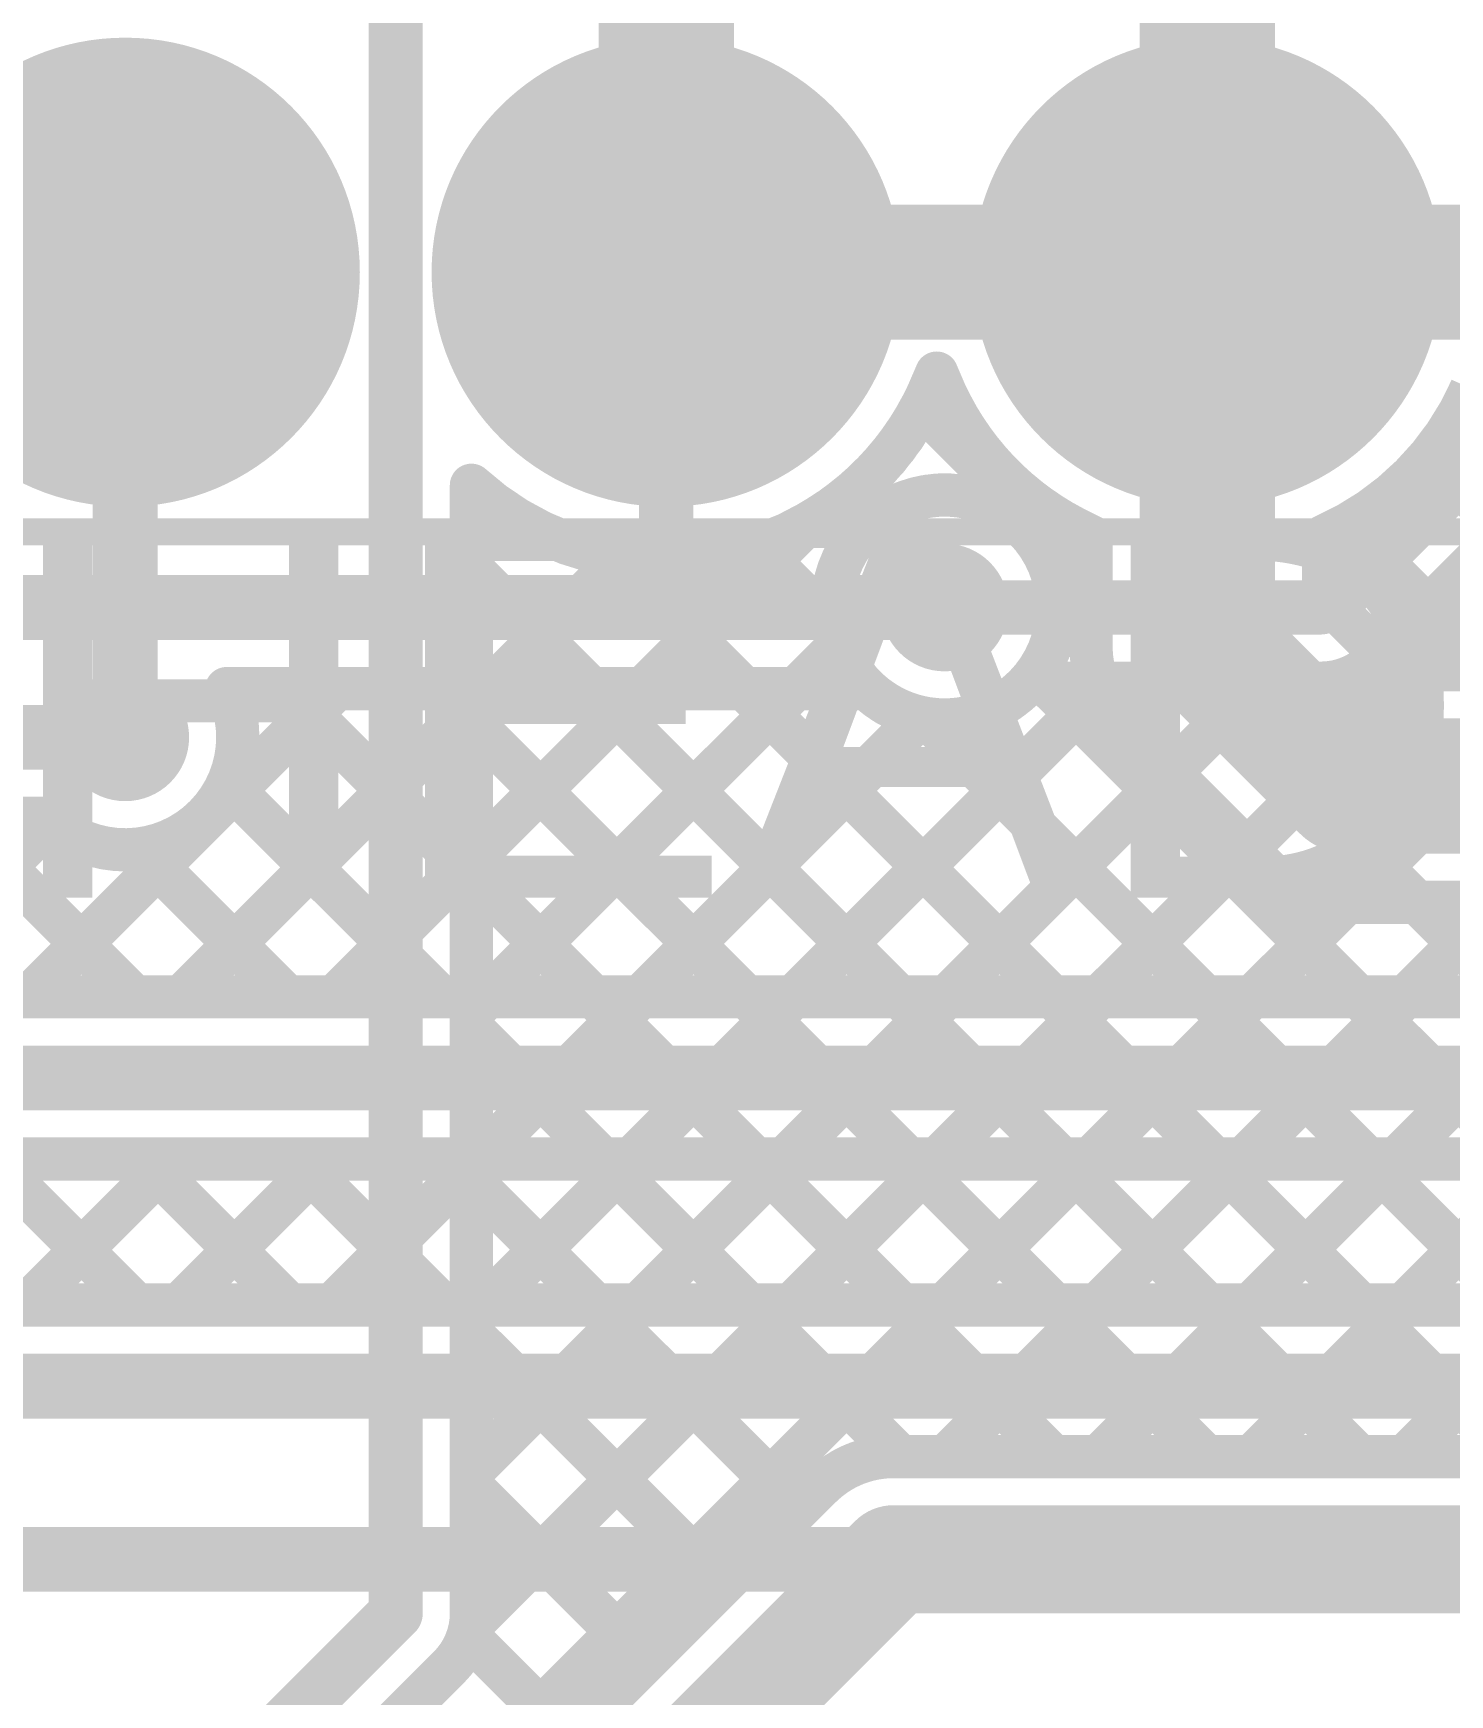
# Model space of a CAD drawing. Header units: millimetres. Extents: x -0.01 to 3.73, y -0.01 to 3.05.
# Drawn here: x 1.14 to 1.4018, y 2.5219 to 2.8292 of the extents above; entities that cross this region are included whole.
import ezdxf

# ---------------------------------------------------------------- set-up
doc = ezdxf.new("R2010")
doc.units = ezdxf.units.MM
doc.header["$MEASUREMENT"] = 0
for name, color, linetype in [('BottomLayer', 5, 'Continuous'), ('BottomSolder', 6, 'Continuous'), ('MultiLayer', 9, 'Continuous'), ('PadHoleLayer', 156, 'Continuous'), ('TopLayer', 1, 'Continuous'), ('TopOverlay', 2, 'Continuous'), ('TopSolder', 216, 'Continuous'), ('ViaHoleLayer', 16, 'Continuous')]:
    doc.layers.add(name, color=color, linetype=linetype)
doc.styles.add('Arial', font='', dxfattribs={"height": 0.2})
doc.styles.get('Arial').set_extended_font_data('Arial')

# ---------------------------------------------------------------- blocks, each defined once
blk = doc.blocks.new('B_2100S08P_B110_121')
at = {"layer": 'BottomLayer'}
h = blk.add_hatch(color=5, dxfattribs=at)
edge = h.paths.add_edge_path()
edge.add_arc((-0.05, 0.05), 0.03937, 0, 360)
h = blk.add_hatch(color=5, dxfattribs=at)
edge = h.paths.add_edge_path()
edge.add_arc((0.05, 0.05), 0.03937, 0, 360)
h = blk.add_hatch(color=5, dxfattribs=at)
edge = h.paths.add_edge_path()
edge.add_arc((0.15, 0.05), 0.03937, 0, 360)
at = {"layer": 'BottomSolder'}
h = blk.add_hatch(color=6, dxfattribs=at)
edge = h.paths.add_edge_path()
edge.add_arc((-0.05, 0.05), 0.04337, 0, 360)
h = blk.add_hatch(color=6, dxfattribs=at)
edge = h.paths.add_edge_path()
edge.add_arc((0.05, 0.05), 0.04337, 0, 360)
h = blk.add_hatch(color=6, dxfattribs=at)
edge = h.paths.add_edge_path()
edge.add_arc((0.15, 0.05), 0.04337, 0, 360)
at = {"layer": 'MultiLayer'}
h = blk.add_hatch(color=9, dxfattribs=at)
edge = h.paths.add_edge_path()
edge.add_arc((-0.05, 0.05), 0.03937, 0, 360)
h = blk.add_hatch(color=9, dxfattribs=at)
edge = h.paths.add_edge_path()
edge.add_arc((0.05, 0.05), 0.03937, 0, 360)
h = blk.add_hatch(color=9, dxfattribs=at)
edge = h.paths.add_edge_path()
edge.add_arc((0.15, 0.05), 0.03937, 0, 360)
at = {"layer": 'PadHoleLayer'}
h = blk.add_hatch(color=156, dxfattribs=at)
edge = h.paths.add_edge_path()
edge.add_arc((-0.05, 0.05), 0.02008, 0, 360)
h = blk.add_hatch(color=156, dxfattribs=at)
edge = h.paths.add_edge_path()
edge.add_arc((0.05, 0.05), 0.02008, 0, 360)
h = blk.add_hatch(color=156, dxfattribs=at)
edge = h.paths.add_edge_path()
edge.add_arc((0.15, 0.05), 0.02008, 0, 360)
at = {"layer": 'TopLayer'}
h = blk.add_hatch(color=1, dxfattribs=at)
edge = h.paths.add_edge_path()
edge.add_arc((-0.05, 0.05), 0.03937, 0, 360)
h = blk.add_hatch(color=1, dxfattribs=at)
edge = h.paths.add_edge_path()
edge.add_arc((0.05, 0.05), 0.03937, 0, 360)
h = blk.add_hatch(color=1, dxfattribs=at)
edge = h.paths.add_edge_path()
edge.add_arc((0.15, 0.05), 0.03937, 0, 360)
at = {"layer": 'TopSolder'}
h = blk.add_hatch(color=216, dxfattribs=at)
edge = h.paths.add_edge_path()
edge.add_arc((-0.05, 0.05), 0.04337, 0, 360)
h = blk.add_hatch(color=216, dxfattribs=at)
edge = h.paths.add_edge_path()
edge.add_arc((0.05, 0.05), 0.04337, 0, 360)
h = blk.add_hatch(color=216, dxfattribs=at)
edge = h.paths.add_edge_path()
edge.add_arc((0.15, 0.05), 0.04337, 0, 360)
at = {"layer": 'TopOverlay', "const_width": 0.005}
blk.add_lwpolyline([(0.395, 0.098), (-0.395, 0.098)], dxfattribs=at)

msp = doc.modelspace()

# ---------------------------------------------------------------- hatches: boundary and pattern name
at = {"layer": 'BottomLayer'}
h = msp.add_hatch(color=5, dxfattribs=at)
edge = h.paths.add_edge_path()
edge.add_arc((1.30848, 2.723), 0.01181, 0, 360)
h = msp.add_hatch(color=5, dxfattribs=at)
edge = h.paths.add_edge_path()
edge.add_arc((1.157, 2.699), 0.01181, 0, 360)
at = {"layer": 'TopLayer'}
h = msp.add_hatch(color=1, dxfattribs=at)
edge = h.paths.add_edge_path()
edge.add_arc((1.30848, 2.723), 0.01181, 0, 360)
h = msp.add_hatch(color=1, dxfattribs=at)
edge = h.paths.add_edge_path()
edge.add_arc((1.157, 2.699), 0.01181, 0, 360)
at = {"layer": 'ViaHoleLayer'}
h = msp.add_hatch(color=16, dxfattribs=at)
edge = h.paths.add_edge_path()
edge.add_arc((1.30848, 2.723), 0.00591, 0, 360)
h = msp.add_hatch(color=16, dxfattribs=at)
edge = h.paths.add_edge_path()
edge.add_arc((1.157, 2.699), 0.00591, 0, 360)

# ---------------------------------------------------------------- linework, layer by layer
at = {"layer": 'BottomLayer'}
for points, const_width in [([(1.207, 2.537), (1.207, 2.835)], 0.01), ([(1.157, 2.698), (1.157, 2.785)], 0.012), ([(1.257, 2.73563), (1.257, 2.785)], 0.01), ([(1.30356, 2.75891), (1.30815, 2.7635)], 0.008), ([(1.30419, 2.76007), (1.32727, 2.737)], 0.008), ([(1.378, 2.723), (1.407, 2.752)], 0.01), ([(1.33692, 2.566), (1.52226, 2.75134)], 0.008), ([(1.31552, 2.74259), (1.31973, 2.7468)], 0.008), ([(1.221, 2.537), (1.221, 2.7456)], 0.008), ([(1.29161, 2.74437), (1.29619, 2.73979)], 0.008), ([(1.22082, 2.53475), (1.42696, 2.74089)], 0.008), ([(1.221, 2.73292), (1.22817, 2.74009)], 0.008), ([(1.36521, 2.566), (1.53922, 2.74002)], 0.008), ([(1.3879, 2.7131), (1.4169, 2.7421)], 0.008), ([(1.221, 2.67635), (1.28309, 2.73844)], 0.008), ([(1.32388, 2.737), (1.33367, 2.737)], 0.008), ([(1.39349, 2.566), (1.56474, 2.73725)], 0.008), ([(1.27346, 2.73423), (1.28792, 2.71977)], 0.008), ([(1.30864, 2.566), (1.47902, 2.73639)], 0.008), ([(1.14902, 2.43467), (1.44694, 2.73259)], 0.008), ([(1.221, 2.70464), (1.24865, 2.73229)], 0.008), ([(1.2468, 2.73261), (1.41341, 2.566)], 0.008), ([(1.221, 2.73013), (1.38513, 2.566)], 0.008), ([(1.30848, 2.723), (1.378, 2.723)], 0.01), ([(1.39782, 2.72302), (1.55233, 2.5685)], 0.008), ([(1.221, 2.64807), (1.2889, 2.71597)], 0.008), ([(1.221, 2.5915), (1.3385, 2.709)], 0.008), ([(1.221, 2.56321), (1.36679, 2.709)], 0.008), ([(1.32388, 2.709), (1.378, 2.709)], 0.008), ([(1.32698, 2.709), (1.46748, 2.5685)], 0.008), ([(1.35527, 2.709), (1.49577, 2.5685)], 0.008), ([(1.38273, 2.70982), (1.52405, 2.5685)], 0.008), ([(1.221, 2.61978), (1.30391, 2.7027)], 0.008), ([(1.221, 2.70184), (1.35684, 2.566)], 0.008), ([(1.30526, 2.70244), (1.4417, 2.566)], 0.008), ([(1.221, 2.67356), (1.32856, 2.566)], 0.008), ([(1.221, 2.64528), (1.30028, 2.566)], 0.008), ([(1.221, 2.61699), (1.28156, 2.55643)], 0.008), ([(1.221, 2.58871), (1.26742, 2.54229)], 0.008), ([(1.299, 2.566), (1.44394, 2.566)], 0.008), ([(1.221, 2.56042), (1.25328, 2.52815)], 0.008), ([(1.22592, 2.50079), (1.28554, 2.56041)], 0.008), ([(1.227, 2.475), (1.299, 2.547)], 0.02), ([(1.299, 2.547), (1.454, 2.547)], 0.02), ([(1.16, 2.49), (1.207, 2.537)], 0.01), ([(1.22035, 2.53279), (1.23913, 2.514)], 0.008), ([(1.18079, 2.49099), (1.2169, 2.5271)], 0.008)]:
    msp.add_lwpolyline(points, dxfattribs=dict(at, const_width=const_width))
for points, const_width in [([(1.154, 2.785, 1), (1.16, 2.785, 1)], 0.006), ([(1.2545, 2.785, 1), (1.2595, 2.785, 1)], 0.005), ([(1.305, 2.76634, 1), (1.309, 2.76634, 1)], 0.004), ([(1.305, 2.76634, 1), (1.309, 2.76634, 1)], 0.004), ([(1.30615, 2.7635, 1), (1.31015, 2.7635, 1)], 0.004), ([(1.30156, 2.75891, 1), (1.30556, 2.75891, 1)], 0.004), ([(1.30219, 2.76007, 1), (1.30619, 2.76007, 1)], 0.004), ([(1.31773, 2.7468, 1), (1.32173, 2.7468, 1)], 0.004), ([(1.219, 2.7456, 1), (1.223, 2.7456, 1)], 0.004), ([(1.219, 2.7456, 1), (1.223, 2.7456, 1)], 0.004), ([(1.28961, 2.74437, 1), (1.29361, 2.74437, 1)], 0.004), ([(1.22617, 2.74009, 1), (1.23017, 2.74009, 1)], 0.004), ([(1.29419, 2.73979, 1), (1.29819, 2.73979, 1)], 0.004), ([(1.31352, 2.74259, 1), (1.31752, 2.74259, 1)], 0.004), ([(1.2545, 2.73563, 1), (1.2595, 2.73563, 1)], 0.005), ([(1.28109, 2.73844, 1), (1.28509, 2.73844, 1)], 0.004), ([(1.32188, 2.737, 1), (1.32588, 2.737, 1)], 0.004), ([(1.32188, 2.737, 1), (1.32588, 2.737, 1)], 0.004), ([(1.32527, 2.737, 1), (1.32927, 2.737, 1)], 0.004), ([(1.33167, 2.737, 1), (1.33567, 2.737, 1)], 0.004), ([(1.33167, 2.737, 1), (1.33567, 2.737, 1)], 0.004), ([(1.27146, 2.73423, 1), (1.27546, 2.73423, 1)], 0.004), ([(1.219, 2.73292, 1), (1.223, 2.73292, 1)], 0.004), ([(1.2448, 2.73261, 1), (1.2488, 2.73261, 1)], 0.004), ([(1.24665, 2.73229, 1), (1.25065, 2.73229, 1)], 0.004), ([(1.219, 2.73013, 1), (1.223, 2.73013, 1)], 0.004), ([(1.30598, 2.723, 1), (1.31098, 2.723, 1)], 0.005), ([(1.3755, 2.723, 1), (1.3805, 2.723, 1)], 0.005), ([(1.3755, 2.723, 1), (1.3805, 2.723, 1)], 0.005), ([(1.39582, 2.72302, 1), (1.39982, 2.72302, 1)], 0.004), ([(1.28592, 2.71977, 1), (1.28992, 2.71977, 1)], 0.004), ([(1.2869, 2.71597, 1), (1.2909, 2.71597, 1)], 0.004), ([(1.3859, 2.7131, 1), (1.3899, 2.7131, 1)], 0.004), ([(1.3859, 2.7131, 1), (1.3899, 2.7131, 1)], 0.004), ([(1.3859, 2.7131, 1), (1.3899, 2.7131, 1)], 0.004), ([(1.32188, 2.709, 1), (1.32588, 2.709, 1)], 0.004), ([(1.32188, 2.709, 1), (1.32588, 2.709, 1)], 0.004), ([(1.32498, 2.709, 1), (1.32898, 2.709, 1)], 0.004), ([(1.3365, 2.709, 1), (1.3405, 2.709, 1)], 0.004), ([(1.35327, 2.709, 1), (1.35727, 2.709, 1)], 0.004), ([(1.36479, 2.709, 1), (1.36879, 2.709, 1)], 0.004), ([(1.376, 2.709, 1), (1.38, 2.709, 1)], 0.004), ([(1.376, 2.709, 1), (1.38, 2.709, 1)], 0.004), ([(1.376, 2.709, 1), (1.38, 2.709, 1)], 0.004), ([(1.38073, 2.70982, 1), (1.38473, 2.70982, 1)], 0.004), ([(1.219, 2.70464, 1), (1.223, 2.70464, 1)], 0.004), ([(1.154, 2.698, 1), (1.16, 2.698, 1)], 0.006), ([(1.219, 2.70184, 1), (1.223, 2.70184, 1)], 0.004), ([(1.30191, 2.7027, 1), (1.30591, 2.7027, 1)], 0.004), ([(1.30326, 2.70244, 1), (1.30726, 2.70244, 1)], 0.004), ([(1.219, 2.67635, 1), (1.223, 2.67635, 1)], 0.004), ([(1.219, 2.67356, 1), (1.223, 2.67356, 1)], 0.004), ([(1.219, 2.64807, 1), (1.223, 2.64807, 1)], 0.004), ([(1.219, 2.64528, 1), (1.223, 2.64528, 1)], 0.004), ([(1.219, 2.61978, 1), (1.223, 2.61978, 1)], 0.004), ([(1.219, 2.61699, 1), (1.223, 2.61699, 1)], 0.004), ([(1.219, 2.5915, 1), (1.223, 2.5915, 1)], 0.004), ([(1.219, 2.58871, 1), (1.223, 2.58871, 1)], 0.004), ([(1.297, 2.566, 1), (1.301, 2.566, 1)], 0.004), ([(1.297, 2.566, 1), (1.301, 2.566, 1)], 0.004), ([(1.297, 2.566, 1), (1.301, 2.566, 1)], 0.004), ([(1.29828, 2.566, 1), (1.30228, 2.566, 1)], 0.004), ([(1.30664, 2.566, 1), (1.31064, 2.566, 1)], 0.004), ([(1.32656, 2.566, 1), (1.33056, 2.566, 1)], 0.004), ([(1.33492, 2.566, 1), (1.33892, 2.566, 1)], 0.004), ([(1.35484, 2.566, 1), (1.35884, 2.566, 1)], 0.004), ([(1.36321, 2.566, 1), (1.36721, 2.566, 1)], 0.004), ([(1.38313, 2.566, 1), (1.38713, 2.566, 1)], 0.004), ([(1.39149, 2.566, 1), (1.39549, 2.566, 1)], 0.004), ([(1.219, 2.56321, 1), (1.223, 2.56321, 1)], 0.004), ([(1.219, 2.56042, 1), (1.223, 2.56042, 1)], 0.004), ([(1.28354, 2.56041, 1), (1.28754, 2.56041, 1)], 0.004), ([(1.28354, 2.56041, 1), (1.28754, 2.56041, 1)], 0.004), ([(1.28357, 2.56044, 1), (1.28757, 2.56044, 1)], 0.004), ([(1.27956, 2.55643, 1), (1.28356, 2.55643, 1)], 0.004), ([(1.294, 2.547, 1), (1.304, 2.547, 1)], 0.01), ([(1.294, 2.547, 1), (1.304, 2.547, 1)], 0.01), ([(1.26542, 2.54229, 1), (1.26942, 2.54229, 1)], 0.004), ([(1.2045, 2.537, 1), (1.2095, 2.537, 1)], 0.005), ([(1.2045, 2.537, 1), (1.2095, 2.537, 1)], 0.005), ([(1.219, 2.537, 1), (1.223, 2.537, 1)], 0.004), ([(1.219, 2.537, 1), (1.223, 2.537, 1)], 0.004), ([(1.219, 2.537, 1), (1.223, 2.537, 1)], 0.004), ([(1.21882, 2.53475, 1), (1.22282, 2.53475, 1)], 0.004), ([(1.21835, 2.53279, 1), (1.22235, 2.53279, 1)], 0.004), ([(1.25128, 2.52815, 1), (1.25528, 2.52815, 1)], 0.004), ([(1.2149, 2.5271, 1), (1.2189, 2.5271, 1)], 0.004), ([(1.2149, 2.5271, 1), (1.2189, 2.5271, 1)], 0.004), ([(1.2149, 2.5271, 1), (1.2189, 2.5271, 1)], 0.004)]:
    msp.add_lwpolyline(points, format="xyb", close=True, dxfattribs=dict(at, const_width=const_width))
at = {"layer": 'BottomLayer', "const_width": 0.008}
for points in [[(1.307, 2.76634, -0.531418), (1.221, 2.7456)], [(1.33367, 2.737, -0.192599), (1.307, 2.76634)], [(1.32388, 2.709, -2.586356), (1.32388, 2.737)], [(1.3879, 2.7131, -0.198912), (1.378, 2.709)], [(1.3879, 2.7131, -0.198912), (1.378, 2.709)], [(1.28554, 2.56041, -0.199451), (1.299, 2.566)], [(1.28557, 2.56044, -0.198912), (1.299, 2.566)], [(1.221, 2.537, -0.198912), (1.2169, 2.5271)], [(1.221, 2.537, -0.198912), (1.2169, 2.5271)]]:
    msp.add_lwpolyline(points, format="xyb", dxfattribs=at)
at = {"layer": 'TopLayer'}
for points, const_width in [([(1.257, 2.785), (1.257, 2.885)], 0.025), ([(1.357, 2.785), (1.357, 2.885)], 0.025), ([(1.257, 2.785), (1.357, 2.785)], 0.025), ([(1.357, 2.716), (1.357, 2.785)], 0.025), ([(1.357, 2.785), (1.457, 2.785)], 0.025), ([(1.30356, 2.75891), (1.30815, 2.7635)], 0.008), ([(1.30419, 2.76007), (1.3355, 2.72877)], 0.008), ([(1.3806, 2.72281), (1.41283, 2.75504)], 0.008), ([(1.39813, 2.75099), (1.43762, 2.7115)], 0.008), ([(1.31552, 2.74259), (1.31973, 2.7468)], 0.008), ([(1.29161, 2.74437), (1.29619, 2.73979)], 0.008), ([(1.39757, 2.7115), (1.42696, 2.74089)], 0.008), ([(1.28229, 2.738), (1.29406, 2.738)], 0.008), ([(1.38264, 2.73819), (1.40933, 2.7115)], 0.008), ([(1.32879, 2.72757), (1.3355, 2.73428)], 0.008), ([(1.3355, 2.716), (1.3355, 2.73615)], 0.008), ([(1.3785, 2.72491), (1.3785, 2.73615)], 0.008), ([(0.884, 2.723), (1.30848, 2.723)], 0.012), ([(1.357, 2.716), (1.383, 2.69)], 0.025), ([(1.3785, 2.72491), (1.39191, 2.7115)], 0.008), ([(1.32528, 2.71071), (1.38498, 2.651)], 0.008), ([(1.39191, 2.7115), (1.62009, 2.7115)], 0.008), ([(1.13908, 2.651), (1.19608, 2.708)], 0.008), ([(1.16736, 2.651), (1.22436, 2.708)], 0.008), ([(1.17576, 2.708), (1.29406, 2.708)], 0.008), ([(1.18656, 2.708), (1.24356, 2.651)], 0.008), ([(1.19565, 2.651), (1.25265, 2.708)], 0.008), ([(1.21484, 2.708), (1.27184, 2.651)], 0.008), ([(1.22393, 2.651), (1.28093, 2.708)], 0.008), ([(1.24313, 2.708), (1.30013, 2.651)], 0.008), ([(1.27141, 2.708), (1.32841, 2.651)], 0.008), ([(1.2805, 2.651), (1.33718, 2.70768)], 0.008), ([(0.89, 2.699), (1.157, 2.699)], 0.012), ([(1.25222, 2.651), (1.30391, 2.7027)], 0.008), ([(1.30526, 2.70244), (1.3567, 2.651)], 0.008), ([(1.3418, 2.7008), (1.3678, 2.6748)], 0.008), ([(1.383, 2.69), (1.629, 2.69)], 0.025), ([(1.30879, 2.651), (1.35019, 2.6924)], 0.008), ([(1.17593, 2.69035), (1.21528, 2.651)], 0.008), ([(1.05621, 2.684), (1.14257, 2.684)], 0.008), ([(1.11079, 2.651), (1.14321, 2.68341)], 0.008), ([(1.12571, 2.684), (1.15871, 2.651)], 0.008), ([(1.15964, 2.67836), (1.18699, 2.651)], 0.008), ([(1.33707, 2.651), (1.36433, 2.67826)], 0.008), ([(1.36535, 2.651), (1.38285, 2.6685)], 0.008), ([(1.383, 2.6685), (1.629, 2.6685)], 0.008), ([(1.39364, 2.651), (1.41114, 2.6685)], 0.008), ([(1.39577, 2.6685), (1.41327, 2.651)], 0.008), ([(1.07467, 2.651), (2.86, 2.651)], 0.008), ([(1.031, 2.636), (2.86, 2.636)], 0.012), ([(1.03721, 2.621), (2.85379, 2.621)], 0.008), ([(1.11036, 2.594), (1.13736, 2.621)], 0.008), ([(1.13214, 2.621), (1.15914, 2.594)], 0.008), ([(1.13865, 2.594), (1.16565, 2.621)], 0.008), ([(1.16042, 2.621), (1.18742, 2.594)], 0.008), ([(1.16693, 2.594), (1.19393, 2.621)], 0.008), ([(1.18871, 2.621), (1.21571, 2.594)], 0.008), ([(1.19522, 2.594), (1.22222, 2.621)], 0.008), ([(1.21699, 2.621), (1.24399, 2.594)], 0.008), ([(1.2235, 2.594), (1.2505, 2.621)], 0.008), ([(1.24528, 2.621), (1.27228, 2.594)], 0.008), ([(1.25179, 2.594), (1.27879, 2.621)], 0.008), ([(1.27356, 2.621), (1.30056, 2.594)], 0.008), ([(1.28007, 2.594), (1.30707, 2.621)], 0.008), ([(1.30184, 2.621), (1.32884, 2.594)], 0.008), ([(1.30835, 2.594), (1.33535, 2.621)], 0.008), ([(1.33013, 2.621), (1.35713, 2.594)], 0.008), ([(1.33664, 2.594), (1.36364, 2.621)], 0.008), ([(1.35841, 2.621), (1.38541, 2.594)], 0.008), ([(1.36492, 2.594), (1.39192, 2.621)], 0.008), ([(1.3867, 2.621), (1.4137, 2.594)], 0.008), ([(1.39321, 2.594), (1.42021, 2.621)], 0.008), ([(1.06643, 2.594), (1.478, 2.594)], 0.008), ([(1.052, 2.579), (1.478, 2.579)], 0.012), ([(0.99965, 2.54699), (1.47301, 2.54699)], 0.012)]:
    msp.add_lwpolyline(points, dxfattribs=dict(at, const_width=const_width))
for points, const_width in [([(1.25075, 2.785, 1), (1.26325, 2.785, 1)], 0.0125), ([(1.25075, 2.785, 1), (1.26325, 2.785, 1)], 0.0125), ([(1.35075, 2.785, 1), (1.36325, 2.785, 1)], 0.0125), ([(1.35075, 2.785, 1), (1.36325, 2.785, 1)], 0.0125), ([(1.35075, 2.785, 1), (1.36325, 2.785, 1)], 0.0125), ([(1.35075, 2.785, 1), (1.36325, 2.785, 1)], 0.0125), ([(1.30385, 2.7635, 1), (1.30785, 2.7635, 1)], 0.004), ([(1.30615, 2.7635, 1), (1.31015, 2.7635, 1)], 0.004), ([(1.30615, 2.7635, 1), (1.31015, 2.7635, 1)], 0.004), ([(1.30156, 2.75891, 1), (1.30556, 2.75891, 1)], 0.004), ([(1.30219, 2.76007, 1), (1.30619, 2.76007, 1)], 0.004), ([(1.39613, 2.75099, 1), (1.40013, 2.75099, 1)], 0.004), ([(1.31773, 2.7468, 1), (1.32173, 2.7468, 1)], 0.004), ([(1.28961, 2.74437, 1), (1.29361, 2.74437, 1)], 0.004), ([(1.29419, 2.73979, 1), (1.29819, 2.73979, 1)], 0.004), ([(1.31352, 2.74259, 1), (1.31752, 2.74259, 1)], 0.004), ([(1.28029, 2.738, 1), (1.28429, 2.738, 1)], 0.004), ([(1.28029, 2.738, 1), (1.28429, 2.738, 1)], 0.004), ([(1.29206, 2.738, 1), (1.29606, 2.738, 1)], 0.004), ([(1.29206, 2.738, 1), (1.29606, 2.738, 1)], 0.004), ([(1.38064, 2.73819, 1), (1.38464, 2.73819, 1)], 0.004), ([(1.3335, 2.73615, 1), (1.3375, 2.73615, 1)], 0.004), ([(1.3335, 2.73615, 1), (1.3375, 2.73615, 1)], 0.004), ([(1.3335, 2.73428, 1), (1.3375, 2.73428, 1)], 0.004), ([(1.3765, 2.73615, 1), (1.3805, 2.73615, 1)], 0.004), ([(1.3765, 2.73615, 1), (1.3805, 2.73615, 1)], 0.004), ([(1.32679, 2.72757, 1), (1.33079, 2.72757, 1)], 0.004), ([(1.3335, 2.72877, 1), (1.3375, 2.72877, 1)], 0.004), ([(1.30548, 2.723, 1), (1.31148, 2.723, 1)], 0.006), ([(1.35075, 2.716, 1), (1.36325, 2.716, 1)], 0.0125), ([(1.35075, 2.716, 1), (1.36325, 2.716, 1)], 0.0125), ([(1.3765, 2.72491, 1), (1.3805, 2.72491, 1)], 0.004), ([(1.3765, 2.72491, 1), (1.3805, 2.72491, 1)], 0.004), ([(1.3273, 2.723, 1), (1.3313, 2.723, 1)], 0.004), ([(1.3273, 2.723, 1), (1.3313, 2.723, 1)], 0.004), ([(1.3786, 2.72281, 1), (1.3826, 2.72281, 1)], 0.004), ([(1.3335, 2.716, 1), (1.3375, 2.716, 1)], 0.004), ([(1.3335, 2.716, 1), (1.3375, 2.716, 1)], 0.004), ([(1.3335, 2.716, 1), (1.3375, 2.716, 1)], 0.004), ([(1.32328, 2.71071, 1), (1.32728, 2.71071, 1)], 0.004), ([(1.38991, 2.7115, 1), (1.39391, 2.7115, 1)], 0.004), ([(1.38991, 2.7115, 1), (1.39391, 2.7115, 1)], 0.004), ([(1.39557, 2.7115, 1), (1.39957, 2.7115, 1)], 0.004), ([(1.17376, 2.708, 1), (1.17776, 2.708, 1)], 0.004), ([(1.17376, 2.708, 1), (1.17776, 2.708, 1)], 0.004), ([(1.18456, 2.708, 1), (1.18856, 2.708, 1)], 0.004), ([(1.19408, 2.708, 1), (1.19808, 2.708, 1)], 0.004), ([(1.21284, 2.708, 1), (1.21684, 2.708, 1)], 0.004), ([(1.22236, 2.708, 1), (1.22636, 2.708, 1)], 0.004), ([(1.24113, 2.708, 1), (1.24513, 2.708, 1)], 0.004), ([(1.25065, 2.708, 1), (1.25465, 2.708, 1)], 0.004), ([(1.26941, 2.708, 1), (1.27341, 2.708, 1)], 0.004), ([(1.27893, 2.708, 1), (1.28293, 2.708, 1)], 0.004), ([(1.29206, 2.708, 1), (1.29606, 2.708, 1)], 0.004), ([(1.29206, 2.708, 1), (1.29606, 2.708, 1)], 0.004), ([(1.33518, 2.70768, 1), (1.33918, 2.70768, 1)], 0.004), ([(1.154, 2.699, 1), (1.16, 2.699, 1)], 0.006), ([(1.30191, 2.7027, 1), (1.30591, 2.7027, 1)], 0.004), ([(1.30326, 2.70244, 1), (1.30726, 2.70244, 1)], 0.004), ([(1.3398, 2.7008, 1), (1.3438, 2.7008, 1)], 0.004), ([(1.3398, 2.7008, 1), (1.3438, 2.7008, 1)], 0.004), ([(1.3398, 2.7008, 1), (1.3438, 2.7008, 1)], 0.004), ([(1.17581, 2.699, 1), (1.17981, 2.699, 1)], 0.004), ([(1.17581, 2.699, 1), (1.17981, 2.699, 1)], 0.004), ([(1.37675, 2.69, 1), (1.38925, 2.69, 1)], 0.0125), ([(1.37675, 2.69, 1), (1.38925, 2.69, 1)], 0.0125), ([(1.34819, 2.6924, 1), (1.35219, 2.6924, 1)], 0.004), ([(1.17393, 2.69035, 1), (1.17793, 2.69035, 1)], 0.004), ([(1.14057, 2.684, 1), (1.14457, 2.684, 1)], 0.004), ([(1.14057, 2.684, 1), (1.14457, 2.684, 1)], 0.004), ([(1.14121, 2.68341, 1), (1.14521, 2.68341, 1)], 0.004), ([(1.15764, 2.67836, 1), (1.16164, 2.67836, 1)], 0.004), ([(1.36233, 2.67826, 1), (1.36633, 2.67826, 1)], 0.004), ([(1.3658, 2.6748, 1), (1.3698, 2.6748, 1)], 0.004), ([(1.3658, 2.6748, 1), (1.3698, 2.6748, 1)], 0.004), ([(1.3658, 2.6748, 1), (1.3698, 2.6748, 1)], 0.004), ([(1.38085, 2.6685, 1), (1.38485, 2.6685, 1)], 0.004), ([(1.381, 2.6685, 1), (1.385, 2.6685, 1)], 0.004), ([(1.381, 2.6685, 1), (1.385, 2.6685, 1)], 0.004), ([(1.381, 2.6685, 1), (1.385, 2.6685, 1)], 0.004), ([(1.39377, 2.6685, 1), (1.39777, 2.6685, 1)], 0.004), ([(1.13708, 2.651, 1), (1.14108, 2.651, 1)], 0.004), ([(1.15671, 2.651, 1), (1.16071, 2.651, 1)], 0.004), ([(1.16536, 2.651, 1), (1.16936, 2.651, 1)], 0.004), ([(1.18499, 2.651, 1), (1.18899, 2.651, 1)], 0.004), ([(1.19365, 2.651, 1), (1.19765, 2.651, 1)], 0.004), ([(1.21328, 2.651, 1), (1.21728, 2.651, 1)], 0.004), ([(1.22193, 2.651, 1), (1.22593, 2.651, 1)], 0.004), ([(1.24156, 2.651, 1), (1.24556, 2.651, 1)], 0.004), ([(1.25022, 2.651, 1), (1.25422, 2.651, 1)], 0.004), ([(1.26984, 2.651, 1), (1.27384, 2.651, 1)], 0.004), ([(1.2785, 2.651, 1), (1.2825, 2.651, 1)], 0.004), ([(1.29813, 2.651, 1), (1.30213, 2.651, 1)], 0.004), ([(1.30679, 2.651, 1), (1.31079, 2.651, 1)], 0.004), ([(1.32641, 2.651, 1), (1.33041, 2.651, 1)], 0.004), ([(1.33507, 2.651, 1), (1.33907, 2.651, 1)], 0.004), ([(1.3547, 2.651, 1), (1.3587, 2.651, 1)], 0.004), ([(1.36335, 2.651, 1), (1.36735, 2.651, 1)], 0.004), ([(1.38298, 2.651, 1), (1.38698, 2.651, 1)], 0.004), ([(1.39164, 2.651, 1), (1.39564, 2.651, 1)], 0.004), ([(1.13536, 2.621, 1), (1.13936, 2.621, 1)], 0.004), ([(1.15842, 2.621, 1), (1.16242, 2.621, 1)], 0.004), ([(1.16365, 2.621, 1), (1.16765, 2.621, 1)], 0.004), ([(1.18671, 2.621, 1), (1.19071, 2.621, 1)], 0.004), ([(1.19193, 2.621, 1), (1.19593, 2.621, 1)], 0.004), ([(1.21499, 2.621, 1), (1.21899, 2.621, 1)], 0.004), ([(1.22022, 2.621, 1), (1.22422, 2.621, 1)], 0.004), ([(1.24328, 2.621, 1), (1.24728, 2.621, 1)], 0.004), ([(1.2485, 2.621, 1), (1.2525, 2.621, 1)], 0.004), ([(1.27156, 2.621, 1), (1.27556, 2.621, 1)], 0.004), ([(1.27679, 2.621, 1), (1.28079, 2.621, 1)], 0.004), ([(1.29984, 2.621, 1), (1.30384, 2.621, 1)], 0.004), ([(1.30507, 2.621, 1), (1.30907, 2.621, 1)], 0.004), ([(1.32813, 2.621, 1), (1.33213, 2.621, 1)], 0.004), ([(1.33335, 2.621, 1), (1.33735, 2.621, 1)], 0.004), ([(1.35641, 2.621, 1), (1.36041, 2.621, 1)], 0.004), ([(1.36164, 2.621, 1), (1.36564, 2.621, 1)], 0.004), ([(1.3847, 2.621, 1), (1.3887, 2.621, 1)], 0.004), ([(1.38992, 2.621, 1), (1.39392, 2.621, 1)], 0.004), ([(1.13665, 2.594, 1), (1.14065, 2.594, 1)], 0.004), ([(1.15714, 2.594, 1), (1.16114, 2.594, 1)], 0.004), ([(1.16493, 2.594, 1), (1.16893, 2.594, 1)], 0.004), ([(1.18542, 2.594, 1), (1.18942, 2.594, 1)], 0.004), ([(1.19322, 2.594, 1), (1.19722, 2.594, 1)], 0.004), ([(1.21371, 2.594, 1), (1.21771, 2.594, 1)], 0.004), ([(1.2215, 2.594, 1), (1.2255, 2.594, 1)], 0.004), ([(1.24199, 2.594, 1), (1.24599, 2.594, 1)], 0.004), ([(1.24979, 2.594, 1), (1.25379, 2.594, 1)], 0.004), ([(1.27028, 2.594, 1), (1.27428, 2.594, 1)], 0.004), ([(1.27807, 2.594, 1), (1.28207, 2.594, 1)], 0.004), ([(1.29856, 2.594, 1), (1.30256, 2.594, 1)], 0.004), ([(1.30635, 2.594, 1), (1.31035, 2.594, 1)], 0.004), ([(1.32684, 2.594, 1), (1.33084, 2.594, 1)], 0.004), ([(1.33464, 2.594, 1), (1.33864, 2.594, 1)], 0.004), ([(1.35513, 2.594, 1), (1.35913, 2.594, 1)], 0.004), ([(1.36292, 2.594, 1), (1.36692, 2.594, 1)], 0.004), ([(1.38341, 2.594, 1), (1.38741, 2.594, 1)], 0.004), ([(1.39121, 2.594, 1), (1.39521, 2.594, 1)], 0.004)]:
    msp.add_lwpolyline(points, format="xyb", close=True, dxfattribs=dict(at, const_width=const_width))
at = {"layer": 'TopLayer', "const_width": 0.008}
for points in [[(1.30585, 2.7635, -0.16718), (1.28229, 2.738)], [(1.3355, 2.73615, -0.18754), (1.30815, 2.7635)], [(1.40585, 2.7635, -0.18754), (1.3785, 2.73615)], [(1.29406, 2.738, -0.661143), (1.3293, 2.723)], [(1.3293, 2.723, -0.661143), (1.29406, 2.708)], [(1.3418, 2.7008, -0.198912), (1.3355, 2.716)], [(1.3418, 2.7008, -0.198912), (1.3355, 2.716)], [(1.17576, 2.708, -0.112274), (1.17781, 2.699)], [(1.17781, 2.699, -0.661143), (1.14257, 2.684)], [(1.383, 2.6685, -0.198912), (1.3678, 2.6748)], [(1.383, 2.6685, -0.198912), (1.3678, 2.6748)]]:
    msp.add_lwpolyline(points, format="xyb", dxfattribs=at)

# ---------------------------------------------------------------- block references
at = {"rotation": 180}
msp.add_blockref('B_2100S08P_B110_121', (1.307, 2.835), dxfattribs=at)

# ---------------------------------------------------------------- texts
at = {"layer": 'TopOverlay', "style": 'Arial'}
msp.add_text('LCD HEADER', height=0.07, rotation=360, dxfattribs=at).set_placement((0.911, 2.66934))

doc.saveas('drawing.dxf')
